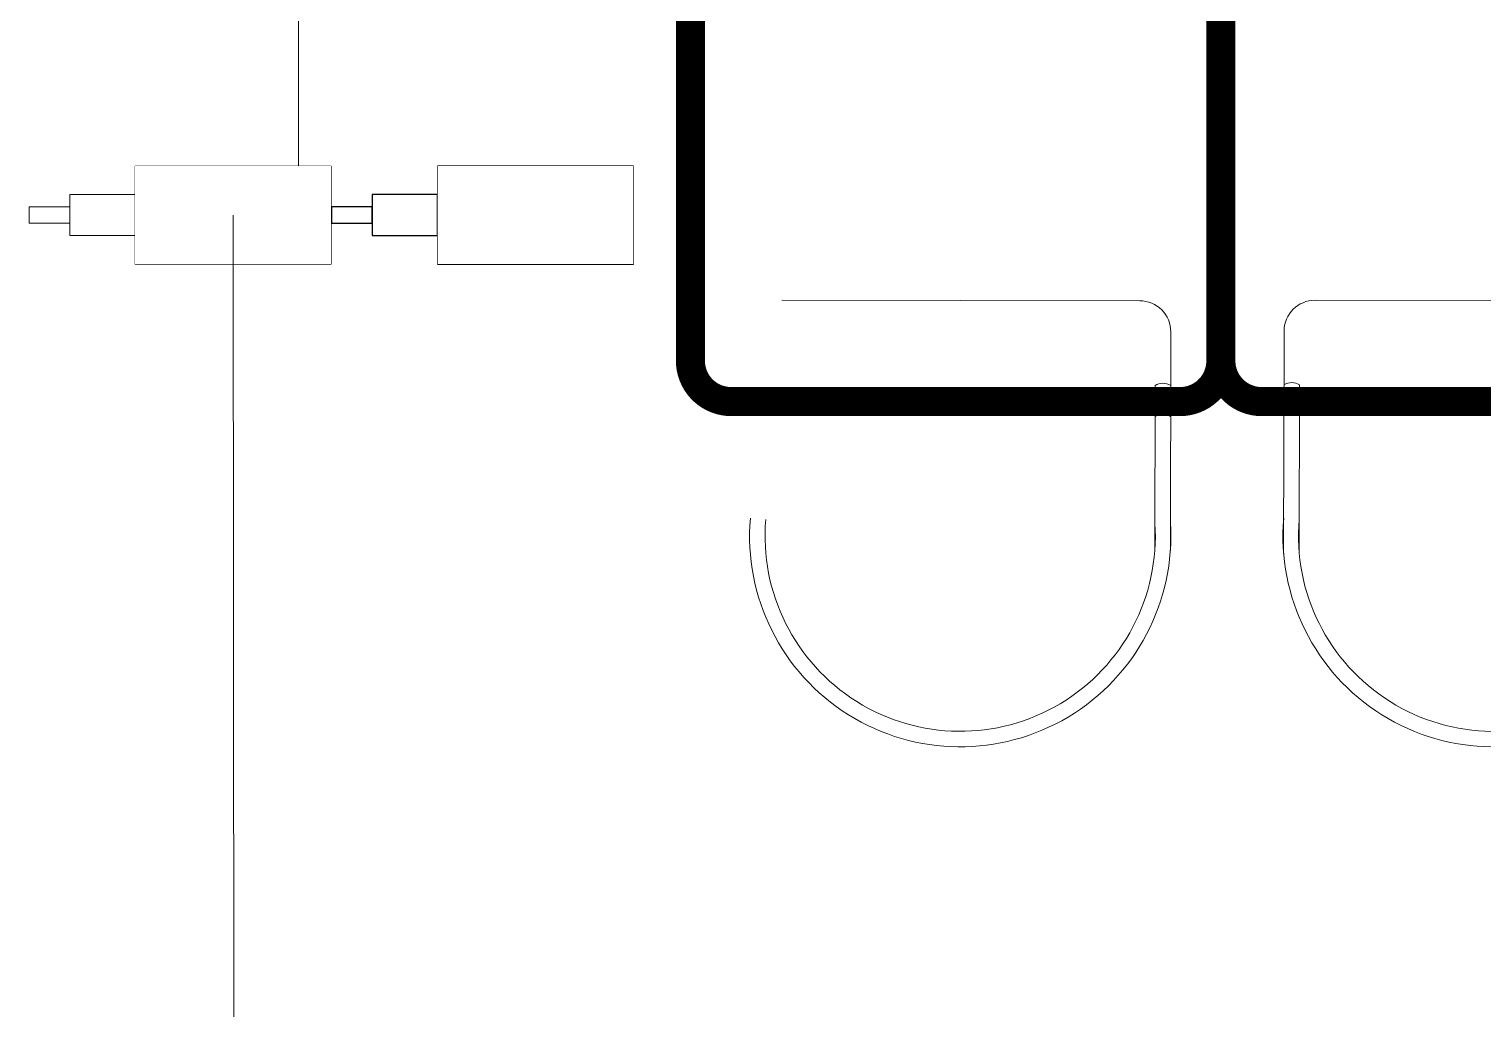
# Model space of a CAD drawing. Header units: centimetres. Extents: x -72470 to -43129, y -18750 to -16337.
# Drawn here: x -57048.2 to -56870, y -17226.6 to -17106.7 of the extents above; entities that cross this region are included whole.
import ezdxf

# ---------------------------------------------------------------- set-up
doc = ezdxf.new("R2010")
doc.units = ezdxf.units.CM
doc.header["$MEASUREMENT"] = 0
doc.layers.add('11-021_3001-BLOK_B_ZEMIN_KAT$0$2DKONST1', color=6, linetype='Continuous')
doc.layers.add('TEFRIS', color=30, linetype='Continuous', lineweight=9)

# ---------------------------------------------------------------- blocks, each defined once
blk = doc.blocks.new('DDDD')
at = {"layer": 'TEFRIS', "color": 0, "linetype": 'Continuous'}
for p, q in [((-75299.4, -9829.4), (-75330.45, -9860.36)), ((-75330.46, -9865.75), (-75311.27, -9885.01)), ((-75324.49, -9869.04), (-75309.97, -9883.61)), ((-75345.61, -9875.61), (-75376.67, -9906.57)), ((-75321.34, -9894.56), (-75340.21, -9875.62)), ((-75322.73, -9895.86), (-75336.94, -9881.6))]:
    blk.add_line(p, q, dxfattribs=at)
at = {"layer": 'TEFRIS', "color": 0, "linetype": 'Continuous', "const_width": 3.56}
for points in [[(-75287.42, -9834.87), (-75326.31, -9873.77, -0.414214), (-75333.38, -9873.77), (-75379.35, -9827.81, -0.414214), (-75379.35, -9820.74), (-75340.46, -9781.84, -0.414214), (-75333.39, -9781.84), (-75287.42, -9827.8, -0.414214)], [(-75333.38, -9880.84), (-75372.27, -9919.73, -0.414214), (-75379.34, -9919.73), (-75425.31, -9873.77, -0.414214), (-75425.31, -9866.7), (-75386.42, -9827.81, -0.414214), (-75379.35, -9827.81), (-75333.38, -9873.77, -0.414214)]]:
    blk.add_lwpolyline(points, format="xyb", close=True, dxfattribs=at)
at = {"layer": 'TEFRIS', "color": 0, "linetype": 'Continuous'}
for centre, radius, start, end in [((-75294.57, -9865.32), 25.81, 220.0986, 48.7021), ((-75294.57, -9865.32), 23.91, 220.0986, 48.7021), ((-75327.76, -9863.06), 3.81, 134.9074, 224.9074), ((-75324.03, -9870.85), 1.87, 104.2925, 165.5223), ((-75321.34, -9873.55), 1.87, 104.2925, 165.5223), ((-75342.91, -9878.31), 3.81, 44.9074, 134.9074), ((-75335.13, -9882.07), 1.87, 104.2925, 165.5223), ((-75332.44, -9884.77), 1.87, 104.2925, 165.5223), ((-75340.79, -9911.53), 25.81, 220.0986, 48.7021), ((-75340.79, -9911.53), 23.91, 220.0986, 48.7021)]:
    blk.add_arc(centre, radius, start, end, dxfattribs=at)

msp = doc.modelspace()

# ---------------------------------------------------------------- linework, layer by layer
at = {"layer": '11-021_3001-BLOK_B_ZEMIN_KAT$0$2DKONST1'}
for points in [[(-56974.13, -17135.44), (-56974.13, -17123.44), (-56998.13, -17123.44), (-56998.13, -17135.44)], [(-56975.13, -17134.44), (-56975.13, -17124.44), (-56997.13, -17124.44), (-56997.13, -17134.44)], [(-56998.13, -17131.94), (-56998.13, -17126.94), (-57006.13, -17126.94), (-57006.13, -17131.94)]]:
    msp.add_lwpolyline(points, close=True, dxfattribs=at)
at = {"layer": 'TEFRIS', "color": 0, "linetype": 'Continuous'}
msp.add_lwpolyline([(-57015.19, -17123.44), (-57015.19, -16925.44)], dxfattribs=at)
for points in [[(-57011.19, -17135.44), (-57011.19, -17123.44), (-57035.19, -17123.44), (-57035.19, -17135.44)], [(-57012.19, -17134.44), (-57012.19, -17124.44), (-57034.19, -17124.44), (-57034.19, -17134.44)], [(-57035.19, -17131.94), (-57035.19, -17126.94), (-57043.19, -17126.94), (-57043.19, -17131.94)], [(-57043.19, -17130.44), (-57043.19, -17128.44), (-57048.19, -17128.44), (-57048.19, -17130.44)], [(-57043.19, -17130.44), (-57043.19, -17128.44), (-57048.19, -17128.44), (-57048.19, -17130.44)], [(-57043.19, -17130.44), (-57043.19, -17128.44), (-57048.19, -17128.44), (-57048.19, -17130.44)], [(-57043.19, -17130.44), (-57043.19, -17128.44), (-57048.19, -17128.44), (-57048.19, -17130.44)], [(-57043.19, -17130.44), (-57043.19, -17128.44), (-57048.19, -17128.44), (-57048.19, -17130.44)], [(-57043.19, -17130.44), (-57043.19, -17128.44), (-57048.19, -17128.44), (-57048.19, -17130.44)], [(-57043.19, -17130.44), (-57043.19, -17128.44), (-57048.19, -17128.44), (-57048.19, -17130.44)], [(-57043.19, -17130.44), (-57043.19, -17128.44), (-57048.19, -17128.44), (-57048.19, -17130.44)], [(-57043.19, -17130.44), (-57043.19, -17128.44), (-57048.19, -17128.44), (-57048.19, -17130.44)], [(-57043.19, -17130.44), (-57043.19, -17128.44), (-57048.19, -17128.44), (-57048.19, -17130.44)], [(-57043.19, -17130.44), (-57043.19, -17128.44), (-57048.19, -17128.44), (-57048.19, -17130.44)], [(-57043.19, -17130.44), (-57043.19, -17128.44), (-57048.19, -17128.44), (-57048.19, -17130.44)], [(-57043.19, -17130.44), (-57043.19, -17128.44), (-57048.19, -17128.44), (-57048.19, -17130.44)], [(-57043.19, -17130.44), (-57043.19, -17128.44), (-57048.19, -17128.44), (-57048.19, -17130.44)], [(-57043.19, -17130.44), (-57043.19, -17128.44), (-57048.19, -17128.44), (-57048.19, -17130.44)], [(-57043.19, -17130.44), (-57043.19, -17128.44), (-57048.19, -17128.44), (-57048.19, -17130.44)], [(-57043.19, -17130.44), (-57043.19, -17128.44), (-57048.19, -17128.44), (-57048.19, -17130.44)], [(-57043.19, -17130.44), (-57043.19, -17128.44), (-57048.19, -17128.44), (-57048.19, -17130.44)], [(-57043.19, -17130.44), (-57043.19, -17128.44), (-57048.19, -17128.44), (-57048.19, -17130.44)], [(-57043.19, -17130.44), (-57043.19, -17128.44), (-57048.19, -17128.44), (-57048.19, -17130.44)], [(-57043.19, -17130.44), (-57043.19, -17128.44), (-57048.19, -17128.44), (-57048.19, -17130.44)], [(-57043.19, -17130.44), (-57043.19, -17128.44), (-57048.19, -17128.44), (-57048.19, -17130.44)], [(-57043.19, -17130.44), (-57043.19, -17128.44), (-57048.19, -17128.44), (-57048.19, -17130.44)], [(-57043.19, -17130.44), (-57043.19, -17128.44), (-57048.19, -17128.44), (-57048.19, -17130.44)], [(-57043.19, -17130.44), (-57043.19, -17128.44), (-57048.19, -17128.44), (-57048.19, -17130.44)]]:
    msp.add_lwpolyline(points, close=True, dxfattribs=at)

# ---------------------------------------------------------------- next in the draw order: wipeouts: each hides what was drawn before it
msp.add_wipeout([(-56974.13, -17135.44), (-56998.13, -17135.44), (-56998.13, -17123.44), (-56974.13, -17123.44)]).dxf.layer = '11-021_3001-BLOK_B_ZEMIN_KAT$0$2DKONST1'
at = {"color": 0, "linetype": 'Continuous'}
msp.add_wipeout([(-57011.19, -17135.44), (-57035.19, -17135.44), (-57035.19, -17123.44), (-57011.19, -17123.44)], dxfattribs=at).dxf.layer = 'TEFRIS'

# ---------------------------------------------------------------- next in the draw order: linework, layer by layer
at = {"layer": '11-021_3001-BLOK_B_ZEMIN_KAT$0$2DKONST1'}
for points in [[(-56974.13, -17135.44), (-56974.13, -17123.44), (-56998.13, -17123.44), (-56998.13, -17135.44)], [(-56975.13, -17134.44), (-56975.13, -17124.44), (-56997.13, -17124.44), (-56997.13, -17134.44)], [(-56998.13, -17131.94), (-56998.13, -17126.94), (-57006.13, -17126.94), (-57006.13, -17131.94)]]:
    msp.add_lwpolyline(points, close=True, dxfattribs=at)
at = {"layer": 'TEFRIS', "color": 0, "linetype": 'Continuous'}
for points in [[(-57011.19, -17135.44), (-57011.19, -17123.44), (-57035.19, -17123.44), (-57035.19, -17135.44)], [(-57012.19, -17134.44), (-57012.19, -17124.44), (-57034.19, -17124.44), (-57034.19, -17134.44)], [(-57035.19, -17131.94), (-57035.19, -17126.94), (-57043.19, -17126.94), (-57043.19, -17131.94)]]:
    msp.add_lwpolyline(points, close=True, dxfattribs=at)

# ---------------------------------------------------------------- next in the draw order: wipeouts: each hides what was drawn before it
msp.add_wipeout([(-56974.13, -17135.44), (-56998.13, -17135.44), (-56998.13, -17123.44), (-56974.13, -17123.44)]).dxf.layer = '11-021_3001-BLOK_B_ZEMIN_KAT$0$2DKONST1'
at = {"color": 0, "linetype": 'Continuous'}
msp.add_wipeout([(-57011.19, -17135.44), (-57035.19, -17135.44), (-57035.19, -17123.44), (-57011.19, -17123.44)], dxfattribs=at).dxf.layer = 'TEFRIS'

# ---------------------------------------------------------------- next in the draw order: linework, layer by layer
at = {"layer": '11-021_3001-BLOK_B_ZEMIN_KAT$0$2DKONST1'}
for points in [[(-56974.13, -17135.44), (-56974.13, -17123.44), (-56998.13, -17123.44), (-56998.13, -17135.44)], [(-56975.13, -17134.44), (-56975.13, -17124.44), (-56997.13, -17124.44), (-56997.13, -17134.44)], [(-56998.13, -17131.94), (-56998.13, -17126.94), (-57006.13, -17126.94), (-57006.13, -17131.94)]]:
    msp.add_lwpolyline(points, close=True, dxfattribs=at)
at = {"layer": 'TEFRIS', "color": 0, "linetype": 'Continuous'}
for points in [[(-57011.19, -17135.44), (-57011.19, -17123.44), (-57035.19, -17123.44), (-57035.19, -17135.44)], [(-57012.19, -17134.44), (-57012.19, -17124.44), (-57034.19, -17124.44), (-57034.19, -17134.44)], [(-57035.19, -17131.94), (-57035.19, -17126.94), (-57043.19, -17126.94), (-57043.19, -17131.94)]]:
    msp.add_lwpolyline(points, close=True, dxfattribs=at)

# ---------------------------------------------------------------- next in the draw order: wipeouts: each hides what was drawn before it
msp.add_wipeout([(-56974.13, -17135.44), (-56998.13, -17135.44), (-56998.13, -17123.44), (-56974.13, -17123.44)]).dxf.layer = '11-021_3001-BLOK_B_ZEMIN_KAT$0$2DKONST1'
at = {"color": 0, "linetype": 'Continuous'}
msp.add_wipeout([(-57011.19, -17135.44), (-57035.19, -17135.44), (-57035.19, -17123.44), (-57011.19, -17123.44)], dxfattribs=at).dxf.layer = 'TEFRIS'

# ---------------------------------------------------------------- next in the draw order: linework, layer by layer
at = {"layer": '11-021_3001-BLOK_B_ZEMIN_KAT$0$2DKONST1'}
for points in [[(-56974.13, -17135.44), (-56974.13, -17123.44), (-56998.13, -17123.44), (-56998.13, -17135.44)], [(-56975.13, -17134.44), (-56975.13, -17124.44), (-56997.13, -17124.44), (-56997.13, -17134.44)], [(-56998.13, -17131.94), (-56998.13, -17126.94), (-57006.13, -17126.94), (-57006.13, -17131.94)]]:
    msp.add_lwpolyline(points, close=True, dxfattribs=at)
at = {"layer": 'TEFRIS', "color": 0, "linetype": 'Continuous'}
for points in [[(-57011.19, -17135.44), (-57011.19, -17123.44), (-57035.19, -17123.44), (-57035.19, -17135.44)], [(-57012.19, -17134.44), (-57012.19, -17124.44), (-57034.19, -17124.44), (-57034.19, -17134.44)], [(-57035.19, -17131.94), (-57035.19, -17126.94), (-57043.19, -17126.94), (-57043.19, -17131.94)]]:
    msp.add_lwpolyline(points, close=True, dxfattribs=at)

# ---------------------------------------------------------------- next in the draw order: wipeouts: each hides what was drawn before it
msp.add_wipeout([(-56974.13, -17135.44), (-56998.13, -17135.44), (-56998.13, -17123.44), (-56974.13, -17123.44)]).dxf.layer = '11-021_3001-BLOK_B_ZEMIN_KAT$0$2DKONST1'
at = {"color": 0, "linetype": 'Continuous'}
msp.add_wipeout([(-57011.19, -17135.44), (-57035.19, -17135.44), (-57035.19, -17123.44), (-57011.19, -17123.44)], dxfattribs=at).dxf.layer = 'TEFRIS'

# ---------------------------------------------------------------- next in the draw order: linework, layer by layer
at = {"layer": '11-021_3001-BLOK_B_ZEMIN_KAT$0$2DKONST1'}
for points in [[(-56974.13, -17135.44), (-56974.13, -17123.44), (-56998.13, -17123.44), (-56998.13, -17135.44)], [(-56975.13, -17134.44), (-56975.13, -17124.44), (-56997.13, -17124.44), (-56997.13, -17134.44)], [(-56998.13, -17131.94), (-56998.13, -17126.94), (-57006.13, -17126.94), (-57006.13, -17131.94)]]:
    msp.add_lwpolyline(points, close=True, dxfattribs=at)
at = {"layer": 'TEFRIS', "color": 0, "linetype": 'Continuous'}
for points in [[(-57011.19, -17135.44), (-57011.19, -17123.44), (-57035.19, -17123.44), (-57035.19, -17135.44)], [(-57012.19, -17134.44), (-57012.19, -17124.44), (-57034.19, -17124.44), (-57034.19, -17134.44)], [(-57035.19, -17131.94), (-57035.19, -17126.94), (-57043.19, -17126.94), (-57043.19, -17131.94)]]:
    msp.add_lwpolyline(points, close=True, dxfattribs=at)

# ---------------------------------------------------------------- next in the draw order: wipeouts: each hides what was drawn before it
msp.add_wipeout([(-56974.13, -17135.44), (-56998.13, -17135.44), (-56998.13, -17123.44), (-56974.13, -17123.44)]).dxf.layer = '11-021_3001-BLOK_B_ZEMIN_KAT$0$2DKONST1'
at = {"color": 0, "linetype": 'Continuous'}
msp.add_wipeout([(-57011.19, -17135.44), (-57035.19, -17135.44), (-57035.19, -17123.44), (-57011.19, -17123.44)], dxfattribs=at).dxf.layer = 'TEFRIS'

# ---------------------------------------------------------------- next in the draw order: linework, layer by layer
at = {"layer": '11-021_3001-BLOK_B_ZEMIN_KAT$0$2DKONST1'}
for points in [[(-56974.13, -17135.44), (-56974.13, -17123.44), (-56998.13, -17123.44), (-56998.13, -17135.44)], [(-56975.13, -17134.44), (-56975.13, -17124.44), (-56997.13, -17124.44), (-56997.13, -17134.44)], [(-56998.13, -17131.94), (-56998.13, -17126.94), (-57006.13, -17126.94), (-57006.13, -17131.94)]]:
    msp.add_lwpolyline(points, close=True, dxfattribs=at)
at = {"layer": 'TEFRIS', "color": 0, "linetype": 'Continuous'}
for points in [[(-57011.19, -17135.44), (-57011.19, -17123.44), (-57035.19, -17123.44), (-57035.19, -17135.44)], [(-57012.19, -17134.44), (-57012.19, -17124.44), (-57034.19, -17124.44), (-57034.19, -17134.44)], [(-57035.19, -17131.94), (-57035.19, -17126.94), (-57043.19, -17126.94), (-57043.19, -17131.94)]]:
    msp.add_lwpolyline(points, close=True, dxfattribs=at)

# ---------------------------------------------------------------- next in the draw order: wipeouts: each hides what was drawn before it
msp.add_wipeout([(-56974.13, -17135.44), (-56998.13, -17135.44), (-56998.13, -17123.44), (-56974.13, -17123.44)]).dxf.layer = '11-021_3001-BLOK_B_ZEMIN_KAT$0$2DKONST1'
at = {"color": 0, "linetype": 'Continuous'}
msp.add_wipeout([(-57011.19, -17135.44), (-57035.19, -17135.44), (-57035.19, -17123.44), (-57011.19, -17123.44)], dxfattribs=at).dxf.layer = 'TEFRIS'

# ---------------------------------------------------------------- next in the draw order: linework, layer by layer
at = {"layer": '11-021_3001-BLOK_B_ZEMIN_KAT$0$2DKONST1'}
for points in [[(-56974.13, -17135.44), (-56974.13, -17123.44), (-56998.13, -17123.44), (-56998.13, -17135.44)], [(-56975.13, -17134.44), (-56975.13, -17124.44), (-56997.13, -17124.44), (-56997.13, -17134.44)], [(-56998.13, -17131.94), (-56998.13, -17126.94), (-57006.13, -17126.94), (-57006.13, -17131.94)]]:
    msp.add_lwpolyline(points, close=True, dxfattribs=at)
at = {"layer": 'TEFRIS', "color": 0, "linetype": 'Continuous'}
for points in [[(-57011.19, -17135.44), (-57011.19, -17123.44), (-57035.19, -17123.44), (-57035.19, -17135.44)], [(-57012.19, -17134.44), (-57012.19, -17124.44), (-57034.19, -17124.44), (-57034.19, -17134.44)], [(-57035.19, -17131.94), (-57035.19, -17126.94), (-57043.19, -17126.94), (-57043.19, -17131.94)]]:
    msp.add_lwpolyline(points, close=True, dxfattribs=at)

# ---------------------------------------------------------------- next in the draw order: wipeouts: each hides what was drawn before it
msp.add_wipeout([(-56974.13, -17135.44), (-56998.13, -17135.44), (-56998.13, -17123.44), (-56974.13, -17123.44)]).dxf.layer = '11-021_3001-BLOK_B_ZEMIN_KAT$0$2DKONST1'
at = {"color": 0, "linetype": 'Continuous'}
msp.add_wipeout([(-57011.19, -17135.44), (-57035.19, -17135.44), (-57035.19, -17123.44), (-57011.19, -17123.44)], dxfattribs=at).dxf.layer = 'TEFRIS'

# ---------------------------------------------------------------- next in the draw order: linework, layer by layer
at = {"layer": '11-021_3001-BLOK_B_ZEMIN_KAT$0$2DKONST1'}
for points in [[(-56974.13, -17135.44), (-56974.13, -17123.44), (-56998.13, -17123.44), (-56998.13, -17135.44)], [(-56975.13, -17134.44), (-56975.13, -17124.44), (-56997.13, -17124.44), (-56997.13, -17134.44)], [(-56998.13, -17131.94), (-56998.13, -17126.94), (-57006.13, -17126.94), (-57006.13, -17131.94)]]:
    msp.add_lwpolyline(points, close=True, dxfattribs=at)
at = {"layer": 'TEFRIS', "color": 0, "linetype": 'Continuous'}
for points in [[(-57011.19, -17135.44), (-57011.19, -17123.44), (-57035.19, -17123.44), (-57035.19, -17135.44)], [(-57012.19, -17134.44), (-57012.19, -17124.44), (-57034.19, -17124.44), (-57034.19, -17134.44)], [(-57035.19, -17131.94), (-57035.19, -17126.94), (-57043.19, -17126.94), (-57043.19, -17131.94)]]:
    msp.add_lwpolyline(points, close=True, dxfattribs=at)

# ---------------------------------------------------------------- next in the draw order: wipeouts: each hides what was drawn before it
msp.add_wipeout([(-56974.13, -17135.44), (-56998.13, -17135.44), (-56998.13, -17123.44), (-56974.13, -17123.44)]).dxf.layer = '11-021_3001-BLOK_B_ZEMIN_KAT$0$2DKONST1'
at = {"color": 0, "linetype": 'Continuous'}
msp.add_wipeout([(-57011.19, -17135.44), (-57035.19, -17135.44), (-57035.19, -17123.44), (-57011.19, -17123.44)], dxfattribs=at).dxf.layer = 'TEFRIS'

# ---------------------------------------------------------------- next in the draw order: linework, layer by layer
at = {"layer": '11-021_3001-BLOK_B_ZEMIN_KAT$0$2DKONST1'}
for points in [[(-56974.13, -17135.44), (-56974.13, -17123.44), (-56998.13, -17123.44), (-56998.13, -17135.44)], [(-56975.13, -17134.44), (-56975.13, -17124.44), (-56997.13, -17124.44), (-56997.13, -17134.44)], [(-56998.13, -17131.94), (-56998.13, -17126.94), (-57006.13, -17126.94), (-57006.13, -17131.94)]]:
    msp.add_lwpolyline(points, close=True, dxfattribs=at)
at = {"layer": 'TEFRIS', "color": 0, "linetype": 'Continuous'}
for points in [[(-57011.19, -17135.44), (-57011.19, -17123.44), (-57035.19, -17123.44), (-57035.19, -17135.44)], [(-57012.19, -17134.44), (-57012.19, -17124.44), (-57034.19, -17124.44), (-57034.19, -17134.44)], [(-57035.19, -17131.94), (-57035.19, -17126.94), (-57043.19, -17126.94), (-57043.19, -17131.94)]]:
    msp.add_lwpolyline(points, close=True, dxfattribs=at)

# ---------------------------------------------------------------- next in the draw order: wipeouts: each hides what was drawn before it
msp.add_wipeout([(-56974.13, -17135.44), (-56998.13, -17135.44), (-56998.13, -17123.44), (-56974.13, -17123.44)]).dxf.layer = '11-021_3001-BLOK_B_ZEMIN_KAT$0$2DKONST1'
at = {"color": 0, "linetype": 'Continuous'}
msp.add_wipeout([(-57011.19, -17135.44), (-57035.19, -17135.44), (-57035.19, -17123.44), (-57011.19, -17123.44)], dxfattribs=at).dxf.layer = 'TEFRIS'

# ---------------------------------------------------------------- next in the draw order: linework, layer by layer
at = {"layer": '11-021_3001-BLOK_B_ZEMIN_KAT$0$2DKONST1'}
for points in [[(-56974.13, -17135.44), (-56974.13, -17123.44), (-56998.13, -17123.44), (-56998.13, -17135.44)], [(-56975.13, -17134.44), (-56975.13, -17124.44), (-56997.13, -17124.44), (-56997.13, -17134.44)], [(-56998.13, -17131.94), (-56998.13, -17126.94), (-57006.13, -17126.94), (-57006.13, -17131.94)]]:
    msp.add_lwpolyline(points, close=True, dxfattribs=at)
at = {"layer": 'TEFRIS', "color": 0, "linetype": 'Continuous'}
for points in [[(-57011.19, -17135.44), (-57011.19, -17123.44), (-57035.19, -17123.44), (-57035.19, -17135.44)], [(-57012.19, -17134.44), (-57012.19, -17124.44), (-57034.19, -17124.44), (-57034.19, -17134.44)], [(-57035.19, -17131.94), (-57035.19, -17126.94), (-57043.19, -17126.94), (-57043.19, -17131.94)]]:
    msp.add_lwpolyline(points, close=True, dxfattribs=at)

# ---------------------------------------------------------------- next in the draw order: wipeouts: each hides what was drawn before it
msp.add_wipeout([(-56974.13, -17135.44), (-56998.13, -17135.44), (-56998.13, -17123.44), (-56974.13, -17123.44)]).dxf.layer = '11-021_3001-BLOK_B_ZEMIN_KAT$0$2DKONST1'
at = {"color": 0, "linetype": 'Continuous'}
msp.add_wipeout([(-57011.19, -17135.44), (-57035.19, -17135.44), (-57035.19, -17123.44), (-57011.19, -17123.44)], dxfattribs=at).dxf.layer = 'TEFRIS'

# ---------------------------------------------------------------- next in the draw order: linework, layer by layer
at = {"layer": '11-021_3001-BLOK_B_ZEMIN_KAT$0$2DKONST1'}
for points in [[(-56974.13, -17135.44), (-56974.13, -17123.44), (-56998.13, -17123.44), (-56998.13, -17135.44)], [(-56975.13, -17134.44), (-56975.13, -17124.44), (-56997.13, -17124.44), (-56997.13, -17134.44)], [(-56998.13, -17131.94), (-56998.13, -17126.94), (-57006.13, -17126.94), (-57006.13, -17131.94)]]:
    msp.add_lwpolyline(points, close=True, dxfattribs=at)
at = {"layer": 'TEFRIS', "color": 0, "linetype": 'Continuous'}
for points in [[(-57011.19, -17135.44), (-57011.19, -17123.44), (-57035.19, -17123.44), (-57035.19, -17135.44)], [(-57012.19, -17134.44), (-57012.19, -17124.44), (-57034.19, -17124.44), (-57034.19, -17134.44)], [(-57035.19, -17131.94), (-57035.19, -17126.94), (-57043.19, -17126.94), (-57043.19, -17131.94)]]:
    msp.add_lwpolyline(points, close=True, dxfattribs=at)

# ---------------------------------------------------------------- next in the draw order: wipeouts: each hides what was drawn before it
msp.add_wipeout([(-56974.13, -17135.44), (-56998.13, -17135.44), (-56998.13, -17123.44), (-56974.13, -17123.44)]).dxf.layer = '11-021_3001-BLOK_B_ZEMIN_KAT$0$2DKONST1'
at = {"color": 0, "linetype": 'Continuous'}
msp.add_wipeout([(-57011.19, -17135.44), (-57035.19, -17135.44), (-57035.19, -17123.44), (-57011.19, -17123.44)], dxfattribs=at).dxf.layer = 'TEFRIS'

# ---------------------------------------------------------------- next in the draw order: linework, layer by layer
at = {"layer": '11-021_3001-BLOK_B_ZEMIN_KAT$0$2DKONST1'}
for points in [[(-56974.13, -17135.44), (-56974.13, -17123.44), (-56998.13, -17123.44), (-56998.13, -17135.44)], [(-56975.13, -17134.44), (-56975.13, -17124.44), (-56997.13, -17124.44), (-56997.13, -17134.44)], [(-56998.13, -17131.94), (-56998.13, -17126.94), (-57006.13, -17126.94), (-57006.13, -17131.94)]]:
    msp.add_lwpolyline(points, close=True, dxfattribs=at)
at = {"layer": 'TEFRIS', "color": 0, "linetype": 'Continuous'}
for points in [[(-57011.19, -17135.44), (-57011.19, -17123.44), (-57035.19, -17123.44), (-57035.19, -17135.44)], [(-57012.19, -17134.44), (-57012.19, -17124.44), (-57034.19, -17124.44), (-57034.19, -17134.44)], [(-57035.19, -17131.94), (-57035.19, -17126.94), (-57043.19, -17126.94), (-57043.19, -17131.94)]]:
    msp.add_lwpolyline(points, close=True, dxfattribs=at)

# ---------------------------------------------------------------- next in the draw order: wipeouts: each hides what was drawn before it
msp.add_wipeout([(-56974.13, -17135.44), (-56998.13, -17135.44), (-56998.13, -17123.44), (-56974.13, -17123.44)]).dxf.layer = '11-021_3001-BLOK_B_ZEMIN_KAT$0$2DKONST1'
at = {"color": 0, "linetype": 'Continuous'}
msp.add_wipeout([(-57011.19, -17135.44), (-57035.19, -17135.44), (-57035.19, -17123.44), (-57011.19, -17123.44)], dxfattribs=at).dxf.layer = 'TEFRIS'

# ---------------------------------------------------------------- next in the draw order: linework, layer by layer
at = {"layer": '11-021_3001-BLOK_B_ZEMIN_KAT$0$2DKONST1'}
for points in [[(-56974.13, -17135.44), (-56974.13, -17123.44), (-56998.13, -17123.44), (-56998.13, -17135.44)], [(-56975.13, -17134.44), (-56975.13, -17124.44), (-56997.13, -17124.44), (-56997.13, -17134.44)], [(-56998.13, -17131.94), (-56998.13, -17126.94), (-57006.13, -17126.94), (-57006.13, -17131.94)]]:
    msp.add_lwpolyline(points, close=True, dxfattribs=at)
at = {"layer": 'TEFRIS', "color": 0, "linetype": 'Continuous'}
for points in [[(-57011.19, -17135.44), (-57011.19, -17123.44), (-57035.19, -17123.44), (-57035.19, -17135.44)], [(-57012.19, -17134.44), (-57012.19, -17124.44), (-57034.19, -17124.44), (-57034.19, -17134.44)], [(-57035.19, -17131.94), (-57035.19, -17126.94), (-57043.19, -17126.94), (-57043.19, -17131.94)]]:
    msp.add_lwpolyline(points, close=True, dxfattribs=at)

# ---------------------------------------------------------------- next in the draw order: wipeouts: each hides what was drawn before it
msp.add_wipeout([(-56974.13, -17135.44), (-56998.13, -17135.44), (-56998.13, -17123.44), (-56974.13, -17123.44)]).dxf.layer = '11-021_3001-BLOK_B_ZEMIN_KAT$0$2DKONST1'
at = {"color": 0, "linetype": 'Continuous'}
msp.add_wipeout([(-57011.19, -17135.44), (-57035.19, -17135.44), (-57035.19, -17123.44), (-57011.19, -17123.44)], dxfattribs=at).dxf.layer = 'TEFRIS'

# ---------------------------------------------------------------- next in the draw order: linework, layer by layer
at = {"layer": '11-021_3001-BLOK_B_ZEMIN_KAT$0$2DKONST1'}
for points in [[(-56974.13, -17135.44), (-56974.13, -17123.44), (-56998.13, -17123.44), (-56998.13, -17135.44)], [(-56975.13, -17134.44), (-56975.13, -17124.44), (-56997.13, -17124.44), (-56997.13, -17134.44)], [(-56998.13, -17131.94), (-56998.13, -17126.94), (-57006.13, -17126.94), (-57006.13, -17131.94)]]:
    msp.add_lwpolyline(points, close=True, dxfattribs=at)
at = {"layer": 'TEFRIS', "color": 0, "linetype": 'Continuous'}
for points in [[(-57011.19, -17135.44), (-57011.19, -17123.44), (-57035.19, -17123.44), (-57035.19, -17135.44)], [(-57012.19, -17134.44), (-57012.19, -17124.44), (-57034.19, -17124.44), (-57034.19, -17134.44)], [(-57035.19, -17131.94), (-57035.19, -17126.94), (-57043.19, -17126.94), (-57043.19, -17131.94)]]:
    msp.add_lwpolyline(points, close=True, dxfattribs=at)

# ---------------------------------------------------------------- next in the draw order: wipeouts: each hides what was drawn before it
msp.add_wipeout([(-56974.13, -17135.44), (-56998.13, -17135.44), (-56998.13, -17123.44), (-56974.13, -17123.44)]).dxf.layer = '11-021_3001-BLOK_B_ZEMIN_KAT$0$2DKONST1'
at = {"color": 0, "linetype": 'Continuous'}
msp.add_wipeout([(-57011.19, -17135.44), (-57035.19, -17135.44), (-57035.19, -17123.44), (-57011.19, -17123.44)], dxfattribs=at).dxf.layer = 'TEFRIS'

# ---------------------------------------------------------------- next in the draw order: linework, layer by layer
at = {"layer": '11-021_3001-BLOK_B_ZEMIN_KAT$0$2DKONST1'}
for points in [[(-56974.13, -17135.44), (-56974.13, -17123.44), (-56998.13, -17123.44), (-56998.13, -17135.44)], [(-56975.13, -17134.44), (-56975.13, -17124.44), (-56997.13, -17124.44), (-56997.13, -17134.44)], [(-56998.13, -17131.94), (-56998.13, -17126.94), (-57006.13, -17126.94), (-57006.13, -17131.94)]]:
    msp.add_lwpolyline(points, close=True, dxfattribs=at)
at = {"layer": 'TEFRIS', "color": 0, "linetype": 'Continuous'}
for points in [[(-57011.19, -17135.44), (-57011.19, -17123.44), (-57035.19, -17123.44), (-57035.19, -17135.44)], [(-57012.19, -17134.44), (-57012.19, -17124.44), (-57034.19, -17124.44), (-57034.19, -17134.44)], [(-57035.19, -17131.94), (-57035.19, -17126.94), (-57043.19, -17126.94), (-57043.19, -17131.94)]]:
    msp.add_lwpolyline(points, close=True, dxfattribs=at)

# ---------------------------------------------------------------- next in the draw order: wipeouts: each hides what was drawn before it
msp.add_wipeout([(-56974.13, -17135.44), (-56998.13, -17135.44), (-56998.13, -17123.44), (-56974.13, -17123.44)]).dxf.layer = '11-021_3001-BLOK_B_ZEMIN_KAT$0$2DKONST1'
at = {"color": 0, "linetype": 'Continuous'}
msp.add_wipeout([(-57011.19, -17135.44), (-57035.19, -17135.44), (-57035.19, -17123.44), (-57011.19, -17123.44)], dxfattribs=at).dxf.layer = 'TEFRIS'

# ---------------------------------------------------------------- next in the draw order: linework, layer by layer
at = {"layer": '11-021_3001-BLOK_B_ZEMIN_KAT$0$2DKONST1'}
for points in [[(-56974.13, -17135.44), (-56974.13, -17123.44), (-56998.13, -17123.44), (-56998.13, -17135.44)], [(-56975.13, -17134.44), (-56975.13, -17124.44), (-56997.13, -17124.44), (-56997.13, -17134.44)], [(-56998.13, -17131.94), (-56998.13, -17126.94), (-57006.13, -17126.94), (-57006.13, -17131.94)]]:
    msp.add_lwpolyline(points, close=True, dxfattribs=at)
at = {"layer": 'TEFRIS', "color": 0, "linetype": 'Continuous'}
for points in [[(-57011.19, -17135.44), (-57011.19, -17123.44), (-57035.19, -17123.44), (-57035.19, -17135.44)], [(-57012.19, -17134.44), (-57012.19, -17124.44), (-57034.19, -17124.44), (-57034.19, -17134.44)], [(-57035.19, -17131.94), (-57035.19, -17126.94), (-57043.19, -17126.94), (-57043.19, -17131.94)]]:
    msp.add_lwpolyline(points, close=True, dxfattribs=at)

# ---------------------------------------------------------------- next in the draw order: wipeouts: each hides what was drawn before it
msp.add_wipeout([(-56974.13, -17135.44), (-56998.13, -17135.44), (-56998.13, -17123.44), (-56974.13, -17123.44)]).dxf.layer = '11-021_3001-BLOK_B_ZEMIN_KAT$0$2DKONST1'
at = {"color": 0, "linetype": 'Continuous'}
msp.add_wipeout([(-57011.19, -17135.44), (-57035.19, -17135.44), (-57035.19, -17123.44), (-57011.19, -17123.44)], dxfattribs=at).dxf.layer = 'TEFRIS'

# ---------------------------------------------------------------- next in the draw order: linework, layer by layer
at = {"layer": '11-021_3001-BLOK_B_ZEMIN_KAT$0$2DKONST1'}
for points in [[(-56974.13, -17135.44), (-56974.13, -17123.44), (-56998.13, -17123.44), (-56998.13, -17135.44)], [(-56975.13, -17134.44), (-56975.13, -17124.44), (-56997.13, -17124.44), (-56997.13, -17134.44)], [(-56998.13, -17131.94), (-56998.13, -17126.94), (-57006.13, -17126.94), (-57006.13, -17131.94)]]:
    msp.add_lwpolyline(points, close=True, dxfattribs=at)
at = {"layer": 'TEFRIS', "color": 0, "linetype": 'Continuous'}
for points in [[(-57011.19, -17135.44), (-57011.19, -17123.44), (-57035.19, -17123.44), (-57035.19, -17135.44)], [(-57012.19, -17134.44), (-57012.19, -17124.44), (-57034.19, -17124.44), (-57034.19, -17134.44)], [(-57035.19, -17131.94), (-57035.19, -17126.94), (-57043.19, -17126.94), (-57043.19, -17131.94)]]:
    msp.add_lwpolyline(points, close=True, dxfattribs=at)

# ---------------------------------------------------------------- next in the draw order: wipeouts: each hides what was drawn before it
msp.add_wipeout([(-56974.13, -17135.44), (-56998.13, -17135.44), (-56998.13, -17123.44), (-56974.13, -17123.44)]).dxf.layer = '11-021_3001-BLOK_B_ZEMIN_KAT$0$2DKONST1'
at = {"color": 0, "linetype": 'Continuous'}
msp.add_wipeout([(-57011.19, -17135.44), (-57035.19, -17135.44), (-57035.19, -17123.44), (-57011.19, -17123.44)], dxfattribs=at).dxf.layer = 'TEFRIS'

# ---------------------------------------------------------------- next in the draw order: linework, layer by layer
at = {"layer": '11-021_3001-BLOK_B_ZEMIN_KAT$0$2DKONST1'}
for points in [[(-56974.13, -17135.44), (-56974.13, -17123.44), (-56998.13, -17123.44), (-56998.13, -17135.44)], [(-56975.13, -17134.44), (-56975.13, -17124.44), (-56997.13, -17124.44), (-56997.13, -17134.44)], [(-56998.13, -17131.94), (-56998.13, -17126.94), (-57006.13, -17126.94), (-57006.13, -17131.94)]]:
    msp.add_lwpolyline(points, close=True, dxfattribs=at)
at = {"layer": 'TEFRIS', "color": 0, "linetype": 'Continuous'}
for points in [[(-57011.19, -17135.44), (-57011.19, -17123.44), (-57035.19, -17123.44), (-57035.19, -17135.44)], [(-57012.19, -17134.44), (-57012.19, -17124.44), (-57034.19, -17124.44), (-57034.19, -17134.44)], [(-57035.19, -17131.94), (-57035.19, -17126.94), (-57043.19, -17126.94), (-57043.19, -17131.94)]]:
    msp.add_lwpolyline(points, close=True, dxfattribs=at)

# ---------------------------------------------------------------- next in the draw order: wipeouts: each hides what was drawn before it
msp.add_wipeout([(-56974.13, -17135.44), (-56998.13, -17135.44), (-56998.13, -17123.44), (-56974.13, -17123.44)]).dxf.layer = '11-021_3001-BLOK_B_ZEMIN_KAT$0$2DKONST1'
at = {"color": 0, "linetype": 'Continuous'}
msp.add_wipeout([(-57011.19, -17135.44), (-57035.19, -17135.44), (-57035.19, -17123.44), (-57011.19, -17123.44)], dxfattribs=at).dxf.layer = 'TEFRIS'

# ---------------------------------------------------------------- next in the draw order: linework, layer by layer
at = {"layer": '11-021_3001-BLOK_B_ZEMIN_KAT$0$2DKONST1'}
for points in [[(-56974.13, -17135.44), (-56974.13, -17123.44), (-56998.13, -17123.44), (-56998.13, -17135.44)], [(-56975.13, -17134.44), (-56975.13, -17124.44), (-56997.13, -17124.44), (-56997.13, -17134.44)], [(-56998.13, -17131.94), (-56998.13, -17126.94), (-57006.13, -17126.94), (-57006.13, -17131.94)]]:
    msp.add_lwpolyline(points, close=True, dxfattribs=at)
at = {"layer": 'TEFRIS', "color": 0, "linetype": 'Continuous'}
for points in [[(-57011.19, -17135.44), (-57011.19, -17123.44), (-57035.19, -17123.44), (-57035.19, -17135.44)], [(-57012.19, -17134.44), (-57012.19, -17124.44), (-57034.19, -17124.44), (-57034.19, -17134.44)], [(-57035.19, -17131.94), (-57035.19, -17126.94), (-57043.19, -17126.94), (-57043.19, -17131.94)]]:
    msp.add_lwpolyline(points, close=True, dxfattribs=at)

# ---------------------------------------------------------------- next in the draw order: wipeouts: each hides what was drawn before it
msp.add_wipeout([(-56974.13, -17135.44), (-56998.13, -17135.44), (-56998.13, -17123.44), (-56974.13, -17123.44)]).dxf.layer = '11-021_3001-BLOK_B_ZEMIN_KAT$0$2DKONST1'
at = {"color": 0, "linetype": 'Continuous'}
msp.add_wipeout([(-57011.19, -17135.44), (-57035.19, -17135.44), (-57035.19, -17123.44), (-57011.19, -17123.44)], dxfattribs=at).dxf.layer = 'TEFRIS'

# ---------------------------------------------------------------- next in the draw order: linework, layer by layer
at = {"layer": '11-021_3001-BLOK_B_ZEMIN_KAT$0$2DKONST1'}
for points in [[(-56974.13, -17135.44), (-56974.13, -17123.44), (-56998.13, -17123.44), (-56998.13, -17135.44)], [(-56975.13, -17134.44), (-56975.13, -17124.44), (-56997.13, -17124.44), (-56997.13, -17134.44)], [(-56998.13, -17131.94), (-56998.13, -17126.94), (-57006.13, -17126.94), (-57006.13, -17131.94)]]:
    msp.add_lwpolyline(points, close=True, dxfattribs=at)
at = {"layer": 'TEFRIS', "color": 0, "linetype": 'Continuous'}
for points in [[(-57011.19, -17135.44), (-57011.19, -17123.44), (-57035.19, -17123.44), (-57035.19, -17135.44)], [(-57012.19, -17134.44), (-57012.19, -17124.44), (-57034.19, -17124.44), (-57034.19, -17134.44)], [(-57035.19, -17131.94), (-57035.19, -17126.94), (-57043.19, -17126.94), (-57043.19, -17131.94)]]:
    msp.add_lwpolyline(points, close=True, dxfattribs=at)

# ---------------------------------------------------------------- next in the draw order: wipeouts: each hides what was drawn before it
msp.add_wipeout([(-56974.13, -17135.44), (-56998.13, -17135.44), (-56998.13, -17123.44), (-56974.13, -17123.44)]).dxf.layer = '11-021_3001-BLOK_B_ZEMIN_KAT$0$2DKONST1'
at = {"color": 0, "linetype": 'Continuous'}
msp.add_wipeout([(-57011.19, -17135.44), (-57035.19, -17135.44), (-57035.19, -17123.44), (-57011.19, -17123.44)], dxfattribs=at).dxf.layer = 'TEFRIS'

# ---------------------------------------------------------------- next in the draw order: linework, layer by layer
at = {"layer": '11-021_3001-BLOK_B_ZEMIN_KAT$0$2DKONST1'}
for points in [[(-56974.13, -17135.44), (-56974.13, -17123.44), (-56998.13, -17123.44), (-56998.13, -17135.44)], [(-56975.13, -17134.44), (-56975.13, -17124.44), (-56997.13, -17124.44), (-56997.13, -17134.44)], [(-56998.13, -17131.94), (-56998.13, -17126.94), (-57006.13, -17126.94), (-57006.13, -17131.94)]]:
    msp.add_lwpolyline(points, close=True, dxfattribs=at)
at = {"layer": 'TEFRIS', "color": 0, "linetype": 'Continuous'}
for points in [[(-57011.19, -17135.44), (-57011.19, -17123.44), (-57035.19, -17123.44), (-57035.19, -17135.44)], [(-57012.19, -17134.44), (-57012.19, -17124.44), (-57034.19, -17124.44), (-57034.19, -17134.44)], [(-57035.19, -17131.94), (-57035.19, -17126.94), (-57043.19, -17126.94), (-57043.19, -17131.94)]]:
    msp.add_lwpolyline(points, close=True, dxfattribs=at)

# ---------------------------------------------------------------- next in the draw order: wipeouts: each hides what was drawn before it
msp.add_wipeout([(-56974.13, -17135.44), (-56998.13, -17135.44), (-56998.13, -17123.44), (-56974.13, -17123.44)]).dxf.layer = '11-021_3001-BLOK_B_ZEMIN_KAT$0$2DKONST1'
at = {"color": 0, "linetype": 'Continuous'}
msp.add_wipeout([(-57011.19, -17135.44), (-57035.19, -17135.44), (-57035.19, -17123.44), (-57011.19, -17123.44)], dxfattribs=at).dxf.layer = 'TEFRIS'

# ---------------------------------------------------------------- next in the draw order: linework, layer by layer
at = {"layer": '11-021_3001-BLOK_B_ZEMIN_KAT$0$2DKONST1'}
for points in [[(-56974.13, -17135.44), (-56974.13, -17123.44), (-56998.13, -17123.44), (-56998.13, -17135.44)], [(-56975.13, -17134.44), (-56975.13, -17124.44), (-56997.13, -17124.44), (-56997.13, -17134.44)], [(-56998.13, -17131.94), (-56998.13, -17126.94), (-57006.13, -17126.94), (-57006.13, -17131.94)]]:
    msp.add_lwpolyline(points, close=True, dxfattribs=at)
at = {"layer": 'TEFRIS', "color": 0, "linetype": 'Continuous'}
for points in [[(-57011.19, -17135.44), (-57011.19, -17123.44), (-57035.19, -17123.44), (-57035.19, -17135.44)], [(-57012.19, -17134.44), (-57012.19, -17124.44), (-57034.19, -17124.44), (-57034.19, -17134.44)], [(-57035.19, -17131.94), (-57035.19, -17126.94), (-57043.19, -17126.94), (-57043.19, -17131.94)]]:
    msp.add_lwpolyline(points, close=True, dxfattribs=at)

# ---------------------------------------------------------------- next in the draw order: wipeouts: each hides what was drawn before it
msp.add_wipeout([(-56974.13, -17135.44), (-56998.13, -17135.44), (-56998.13, -17123.44), (-56974.13, -17123.44)]).dxf.layer = '11-021_3001-BLOK_B_ZEMIN_KAT$0$2DKONST1'
at = {"color": 0, "linetype": 'Continuous'}
msp.add_wipeout([(-57011.19, -17135.44), (-57035.19, -17135.44), (-57035.19, -17123.44), (-57011.19, -17123.44)], dxfattribs=at).dxf.layer = 'TEFRIS'

# ---------------------------------------------------------------- next in the draw order: linework, layer by layer
at = {"layer": '11-021_3001-BLOK_B_ZEMIN_KAT$0$2DKONST1'}
for points in [[(-56974.13, -17135.44), (-56974.13, -17123.44), (-56998.13, -17123.44), (-56998.13, -17135.44)], [(-56975.13, -17134.44), (-56975.13, -17124.44), (-56997.13, -17124.44), (-56997.13, -17134.44)], [(-56998.13, -17131.94), (-56998.13, -17126.94), (-57006.13, -17126.94), (-57006.13, -17131.94)]]:
    msp.add_lwpolyline(points, close=True, dxfattribs=at)
at = {"layer": 'TEFRIS', "color": 0, "linetype": 'Continuous'}
for points in [[(-57011.19, -17135.44), (-57011.19, -17123.44), (-57035.19, -17123.44), (-57035.19, -17135.44)], [(-57012.19, -17134.44), (-57012.19, -17124.44), (-57034.19, -17124.44), (-57034.19, -17134.44)], [(-57035.19, -17131.94), (-57035.19, -17126.94), (-57043.19, -17126.94), (-57043.19, -17131.94)]]:
    msp.add_lwpolyline(points, close=True, dxfattribs=at)

# ---------------------------------------------------------------- next in the draw order: wipeouts: each hides what was drawn before it
msp.add_wipeout([(-56974.13, -17135.44), (-56998.13, -17135.44), (-56998.13, -17123.44), (-56974.13, -17123.44)]).dxf.layer = '11-021_3001-BLOK_B_ZEMIN_KAT$0$2DKONST1'
at = {"color": 0, "linetype": 'Continuous'}
msp.add_wipeout([(-57011.19, -17135.44), (-57035.19, -17135.44), (-57035.19, -17123.44), (-57011.19, -17123.44)], dxfattribs=at).dxf.layer = 'TEFRIS'

# ---------------------------------------------------------------- next in the draw order: linework, layer by layer
at = {"layer": '11-021_3001-BLOK_B_ZEMIN_KAT$0$2DKONST1'}
for points in [[(-56974.13, -17135.44), (-56974.13, -17123.44), (-56998.13, -17123.44), (-56998.13, -17135.44)], [(-56975.13, -17134.44), (-56975.13, -17124.44), (-56997.13, -17124.44), (-56997.13, -17134.44)], [(-56998.13, -17131.94), (-56998.13, -17126.94), (-57006.13, -17126.94), (-57006.13, -17131.94)]]:
    msp.add_lwpolyline(points, close=True, dxfattribs=at)
at = {"layer": 'TEFRIS', "color": 0, "linetype": 'Continuous'}
for points in [[(-57011.19, -17135.44), (-57011.19, -17123.44), (-57035.19, -17123.44), (-57035.19, -17135.44)], [(-57012.19, -17134.44), (-57012.19, -17124.44), (-57034.19, -17124.44), (-57034.19, -17134.44)], [(-57035.19, -17131.94), (-57035.19, -17126.94), (-57043.19, -17126.94), (-57043.19, -17131.94)]]:
    msp.add_lwpolyline(points, close=True, dxfattribs=at)

# ---------------------------------------------------------------- next in the draw order: wipeouts: each hides what was drawn before it
msp.add_wipeout([(-56974.13, -17135.44), (-56998.13, -17135.44), (-56998.13, -17123.44), (-56974.13, -17123.44)]).dxf.layer = '11-021_3001-BLOK_B_ZEMIN_KAT$0$2DKONST1'
at = {"color": 0, "linetype": 'Continuous'}
msp.add_wipeout([(-57011.19, -17135.44), (-57035.19, -17135.44), (-57035.19, -17123.44), (-57011.19, -17123.44)], dxfattribs=at).dxf.layer = 'TEFRIS'

# ---------------------------------------------------------------- next in the draw order: linework, layer by layer
at = {"layer": '11-021_3001-BLOK_B_ZEMIN_KAT$0$2DKONST1'}
for points in [[(-56974.13, -17135.44), (-56974.13, -17123.44), (-56998.13, -17123.44), (-56998.13, -17135.44)], [(-56975.13, -17134.44), (-56975.13, -17124.44), (-56997.13, -17124.44), (-56997.13, -17134.44)], [(-56998.13, -17131.94), (-56998.13, -17126.94), (-57006.13, -17126.94), (-57006.13, -17131.94)]]:
    msp.add_lwpolyline(points, close=True, dxfattribs=at)
at = {"layer": 'TEFRIS', "color": 0, "linetype": 'Continuous'}
for points in [[(-57011.19, -17135.44), (-57011.19, -17123.44), (-57035.19, -17123.44), (-57035.19, -17135.44)], [(-57012.19, -17134.44), (-57012.19, -17124.44), (-57034.19, -17124.44), (-57034.19, -17134.44)], [(-57035.19, -17131.94), (-57035.19, -17126.94), (-57043.19, -17126.94), (-57043.19, -17131.94)]]:
    msp.add_lwpolyline(points, close=True, dxfattribs=at)

# ---------------------------------------------------------------- next in the draw order: wipeouts: each hides what was drawn before it
msp.add_wipeout([(-56974.13, -17135.44), (-56998.13, -17135.44), (-56998.13, -17123.44), (-56974.13, -17123.44)]).dxf.layer = '11-021_3001-BLOK_B_ZEMIN_KAT$0$2DKONST1'
at = {"color": 0, "linetype": 'Continuous'}
msp.add_wipeout([(-57011.19, -17135.44), (-57035.19, -17135.44), (-57035.19, -17123.44), (-57011.19, -17123.44)], dxfattribs=at).dxf.layer = 'TEFRIS'

# ---------------------------------------------------------------- next in the draw order: linework, layer by layer
at = {"layer": '11-021_3001-BLOK_B_ZEMIN_KAT$0$2DKONST1'}
msp.add_lwpolyline([(-57006.13, -17130.44), (-57006.13, -17128.44), (-57011.13, -17128.44), (-57011.13, -17130.44)], close=True, dxfattribs=at)
msp.add_lwpolyline([(-57006.13, -17130.44), (-57006.13, -17128.44), (-57011.13, -17128.44), (-57011.13, -17130.44)], close=True, dxfattribs=at)
msp.add_lwpolyline([(-57006.13, -17130.44), (-57006.13, -17128.44), (-57011.13, -17128.44), (-57011.13, -17130.44)], close=True, dxfattribs=at)
msp.add_lwpolyline([(-57006.13, -17130.44), (-57006.13, -17128.44), (-57011.13, -17128.44), (-57011.13, -17130.44)], close=True, dxfattribs=at)
msp.add_lwpolyline([(-57006.13, -17130.44), (-57006.13, -17128.44), (-57011.13, -17128.44), (-57011.13, -17130.44)], close=True, dxfattribs=at)
msp.add_lwpolyline([(-57006.13, -17130.44), (-57006.13, -17128.44), (-57011.13, -17128.44), (-57011.13, -17130.44)], close=True, dxfattribs=at)
msp.add_lwpolyline([(-57006.13, -17130.44), (-57006.13, -17128.44), (-57011.13, -17128.44), (-57011.13, -17130.44)], close=True, dxfattribs=at)
msp.add_lwpolyline([(-57006.13, -17130.44), (-57006.13, -17128.44), (-57011.13, -17128.44), (-57011.13, -17130.44)], close=True, dxfattribs=at)
msp.add_lwpolyline([(-57006.13, -17130.44), (-57006.13, -17128.44), (-57011.13, -17128.44), (-57011.13, -17130.44)], close=True, dxfattribs=at)
msp.add_lwpolyline([(-57006.13, -17130.44), (-57006.13, -17128.44), (-57011.13, -17128.44), (-57011.13, -17130.44)], close=True, dxfattribs=at)
msp.add_lwpolyline([(-57006.13, -17130.44), (-57006.13, -17128.44), (-57011.13, -17128.44), (-57011.13, -17130.44)], close=True, dxfattribs=at)
msp.add_lwpolyline([(-57006.13, -17130.44), (-57006.13, -17128.44), (-57011.13, -17128.44), (-57011.13, -17130.44)], close=True, dxfattribs=at)
msp.add_lwpolyline([(-57006.13, -17130.44), (-57006.13, -17128.44), (-57011.13, -17128.44), (-57011.13, -17130.44)], close=True, dxfattribs=at)
msp.add_lwpolyline([(-57006.13, -17130.44), (-57006.13, -17128.44), (-57011.13, -17128.44), (-57011.13, -17130.44)], close=True, dxfattribs=at)
msp.add_lwpolyline([(-57006.13, -17130.44), (-57006.13, -17128.44), (-57011.13, -17128.44), (-57011.13, -17130.44)], close=True, dxfattribs=at)
msp.add_lwpolyline([(-57006.13, -17130.44), (-57006.13, -17128.44), (-57011.13, -17128.44), (-57011.13, -17130.44)], close=True, dxfattribs=at)
msp.add_lwpolyline([(-57006.13, -17130.44), (-57006.13, -17128.44), (-57011.13, -17128.44), (-57011.13, -17130.44)], close=True, dxfattribs=at)
msp.add_lwpolyline([(-57006.13, -17130.44), (-57006.13, -17128.44), (-57011.13, -17128.44), (-57011.13, -17130.44)], close=True, dxfattribs=at)
msp.add_lwpolyline([(-57006.13, -17130.44), (-57006.13, -17128.44), (-57011.13, -17128.44), (-57011.13, -17130.44)], close=True, dxfattribs=at)
msp.add_lwpolyline([(-57006.13, -17130.44), (-57006.13, -17128.44), (-57011.13, -17128.44), (-57011.13, -17130.44)], close=True, dxfattribs=at)
msp.add_lwpolyline([(-57006.13, -17130.44), (-57006.13, -17128.44), (-57011.13, -17128.44), (-57011.13, -17130.44)], close=True, dxfattribs=at)
msp.add_lwpolyline([(-57006.13, -17130.44), (-57006.13, -17128.44), (-57011.13, -17128.44), (-57011.13, -17130.44)], close=True, dxfattribs=at)
msp.add_lwpolyline([(-57006.13, -17130.44), (-57006.13, -17128.44), (-57011.13, -17128.44), (-57011.13, -17130.44)], close=True, dxfattribs=at)
msp.add_lwpolyline([(-57006.13, -17130.44), (-57006.13, -17128.44), (-57011.13, -17128.44), (-57011.13, -17130.44)], close=True, dxfattribs=at)
msp.add_lwpolyline([(-57006.13, -17130.44), (-57006.13, -17128.44), (-57011.13, -17128.44), (-57011.13, -17130.44)], close=True, dxfattribs=at)
at = {"layer": 'TEFRIS', "color": 0, "linetype": 'Continuous'}
msp.add_line((-57023.19, -17129.44), (-57023.06, -17258.59), dxfattribs=at)

# ---------------------------------------------------------------- next in the draw order: block references
at = {"layer": 'TEFRIS', "color": 0, "linetype": 'Continuous', "rotation": 315}
msp.add_blockref('DDDD', (3348.4, -63434.22), dxfattribs=at)

doc.saveas('drawing.dxf')
